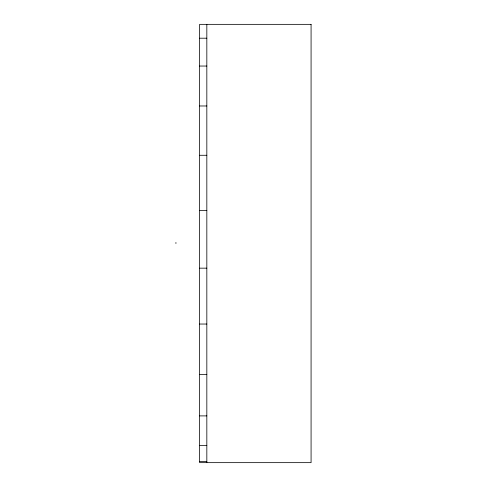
<?xml version="1.0" encoding="UTF-8"?>
<svg xmlns="http://www.w3.org/2000/svg" width="487" height="487" viewBox="0 0 487 487"><rect width="100%" height="100%" fill="white"/><g stroke="black" fill="none" stroke-linecap="round" stroke-linejoin="round"><path stroke-width="0.73" d="M199.627 38.199L206.829 38.199M199.627 66.043L206.829 66.043M199.627 105.977L206.829 105.977M199.627 155.28L206.829 155.28M199.627 210.597L206.829 210.597M199.627 268.16L206.829 268.16M199.627 324.038L206.829 324.038M199.627 374.43L206.829 374.43M199.627 415.898L206.829 415.898M199.627 445.617L206.829 445.617M199.627 461.566L206.829 461.566M206.829 24.35L206.829 462.65M175.923 242.489L175.923 243.5M311.077 24.35L199.627 24.35L199.627 462.65L311.077 462.65L311.077 24.35"/></g></svg>
